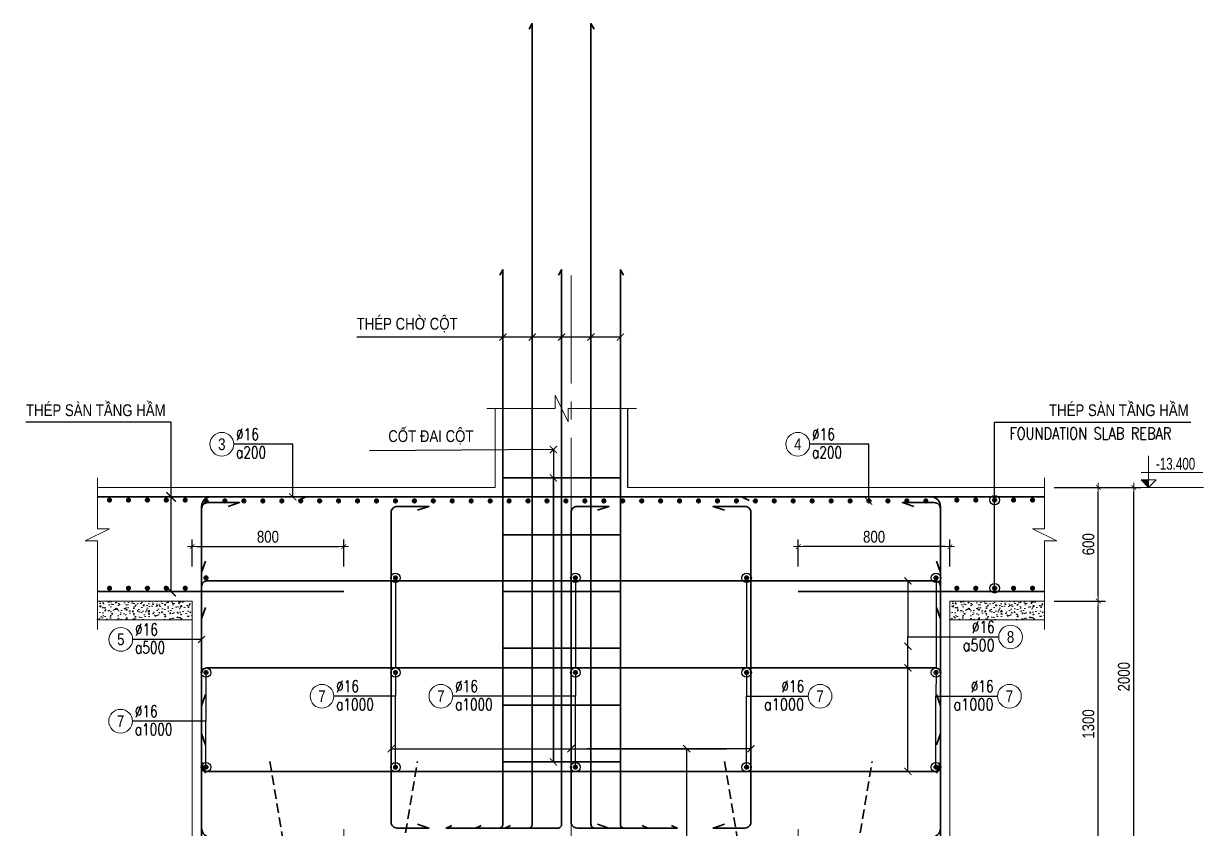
# Model space of a CAD drawing. Header units: millimetres. Extents: x -134772 to 596971, y -129535 to 35703.
# Drawn here: x 29384 to 35612, y 3309 to 7560 of the extents above; entities that cross this region are included whole.
import ezdxf
from ezdxf.enums import TextEntityAlignment as Align

# ---------------------------------------------------------------- set-up
doc = ezdxf.new("R2010")
doc.units = ezdxf.units.MM
doc.header["$MEASUREMENT"] = 0
doc.linetypes.add('CENTER2', pattern=[28.575, 19.05, -3.175, 3.175, -3.175])
doc.linetypes.add('HIDDEN', pattern=[0.375, 0.25, -0.125])
doc.layers.get('Defpoints').update_dxf_attribs({"color": 252})
for name, color, linetype, lineweight in [('KC-COT', 3, 'Continuous', 25), ('KC-TRUC', 5, 'CENTER2', 18), ('NDC_S_AXIS', 5, 'CENTER2', 15), ('NDC_S_BREAK-LINE', 1, 'Continuous', 15), ('NDC_S_CONTINUOUS', 3, 'Continuous', 20), ('NDC_S_DIM', 1, 'Continuous', 9), ('NDC_S_ENG TEXT', 2, 'Continuous', 9), ('NDC_S_ENG TITLE', 3, 'Continuous', 20), ('NDC_S_HATCH MATERIAL', 8, 'Continuous', 13), ('NDC_S_LEADER', 1, 'Continuous', 9), ('NDC_S_REBAR', 4, 'Continuous', 35), ('NDC_S_THIN LINE', 1, 'Continuous', 5), ('NDC_S_VN TEXT', 7, 'Continuous', 9)]:
    doc.layers.add(name, color=color, linetype=linetype, lineweight=lineweight)
doc.styles.add('ARIAL', font='arial.ttf', dxfattribs={"width": 0.8})
doc.styles.add('NDC_ARIAL', font='arial.ttf', dxfattribs={"width": 0.8})
doc.styles.add('NDC_ROMANS', font='romans.shx', dxfattribs={"width": 0.8})
doc.dimstyles.new('NDC_1-25', dxfattribs={"dimscale": 25, "dimtxt": 2.5, "dimasz": 1, "dimexe": 1.5, "dimexo": 0, "dimgap": 0.8, "dimtad": 1, "dimdec": 0, "dimdsep": 46, "dimtxsty": 'NDC_ARIAL', "dimblk": 'DIMMARK', "dimcen": 49999.938995, "dimdle": 1.5, "dimclrd": 1, "dimclre": 1, "dimclrt": 3, "dimadec": 0, "dimazin": 0, "dimtfac": 1, "dimtdec": 0, "dimtix": 1, "dimtmove": 2, "dimatfit": 3, "dimfxl": 1, "dimarcsym": 0})
doc.dimstyles.new('NDC_dim_25', dxfattribs={"dimscale": 25, "dimtxt": 2.5, "dimasz": 1.5, "dimexe": 1.5, "dimexo": 0, "dimgap": 1, "dimtad": 1, "dimdec": 0, "dimzin": 0, "dimdsep": 46, "dimtxsty": 'ARIAL', "dimblk": 'DIMMARK', "dimcen": 0.09, "dimdle": 1.2, "dimclrd": 1, "dimclre": 1, "dimclrt": 3, "dimadec": 0, "dimazin": 0, "dimtfac": 1, "dimtdec": 0, "dimtix": 1, "dimtofl": 0, "dimtmove": 0, "dimatfit": 3, "dimfxl": 3.75, "dimfxlon": 1, "dimtolj": 1, "dimtzin": 0, "dimarcsym": 0})
doc.dimstyles.new('NDC_dim_50', dxfattribs={"dimscale": 50, "dimtxt": 2.5, "dimasz": 1.5, "dimexe": 1.5, "dimexo": 0, "dimgap": 1, "dimtad": 1, "dimdec": 0, "dimzin": 0, "dimdsep": 46, "dimtxsty": 'ARIAL', "dimblk": 'DIMMARK', "dimcen": 0.09, "dimdle": 1.2, "dimclrd": 1, "dimclre": 1, "dimclrt": 3, "dimadec": 0, "dimazin": 0, "dimtfac": 1, "dimtdec": 0, "dimtix": 1, "dimtofl": 0, "dimtmove": 0, "dimatfit": 3, "dimfxl": 6, "dimtolj": 1, "dimtzin": 0, "dimarcsym": 0})

# ---------------------------------------------------------------- blocks, each defined once
blk = doc.blocks.new('DIMMARK')
at = {"layer": 'NDC_S_DIM', "color": 1}
blk.add_line((-1.5, 0), (1, 0), dxfattribs=at)
at = {"layer": 'NDC_S_DIM', "color": 2, "const_width": 0.15}
blk.add_lwpolyline([(-0.5, -0.5), (0.5, 0.5)], dxfattribs=at)
blk = doc.blocks.new('*D522')
at = {"layer": 'Defpoints', "color": 0, "transparency": 16777216}
for p in [(33474.1, 4797.2), (33474.1, 4691.8), (34274.1, 4691.8)]:
    blk.add_point(p, dxfattribs=at)
at = {"layer": 'NDC_S_DIM', "color": 1, "lineweight": -2, "transparency": 16777216}
for p, q in [((33474.1, 4691.8), (33474.1, 4834.7)), ((34249.1, 4797.2), (33499.1, 4797.2)), ((34274.1, 4691.8), (34274.1, 4834.7))]:
    blk.add_line(p, q, dxfattribs=at)
at = {"layer": 'NDC_S_DIM', "color": 1, "lineweight": -2, "transparency": 16777216, "xscale": 25, "yscale": 25, "zscale": 25, "rotation": 180}
blk.add_blockref('DIMMARK', (33474.1, 4797.2), dxfattribs=at)
at = {"layer": 'NDC_S_DIM', "color": 1, "lineweight": -2, "transparency": 16777216, "xscale": 25, "yscale": 25, "zscale": 25}
blk.add_blockref('DIMMARK', (34274.1, 4797.2), dxfattribs=at)
at = {"layer": 'NDC_S_DIM', "color": 3, "transparency": 16777216, "insert": (33874.1, 4849.1), "char_height": 62.5, "attachment_point": 5, "style": 'NDC_ARIAL'}
blk.add_mtext('800', dxfattribs=at)
blk = doc.blocks.new('*D523')
at = {"layer": 'Defpoints', "color": 0, "transparency": 16777216}
for p in [(31074.1, 4797.2), (30274.1, 4691.8), (31074.1, 4691.8)]:
    blk.add_point(p, dxfattribs=at)
at = {"layer": 'NDC_S_DIM', "color": 1, "lineweight": -2, "transparency": 16777216}
for p, q in [((30274.1, 4691.8), (30274.1, 4834.7)), ((30299.1, 4797.2), (31049.1, 4797.2)), ((31074.1, 4691.8), (31074.1, 4834.7))]:
    blk.add_line(p, q, dxfattribs=at)
at = {"layer": 'NDC_S_DIM', "color": 1, "lineweight": -2, "transparency": 16777216, "xscale": 25, "yscale": 25, "zscale": 25, "rotation": 180}
blk.add_blockref('DIMMARK', (30274.1, 4797.2), dxfattribs=at)
at = {"layer": 'NDC_S_DIM', "color": 1, "lineweight": -2, "transparency": 16777216, "xscale": 25, "yscale": 25, "zscale": 25}
blk.add_blockref('DIMMARK', (31074.1, 4797.2), dxfattribs=at)
at = {"layer": 'NDC_S_DIM', "color": 3, "transparency": 16777216, "insert": (30674.1, 4849.1), "char_height": 62.5, "attachment_point": 5, "style": 'NDC_ARIAL'}
blk.add_mtext('800', dxfattribs=at)
blk = doc.blocks.new('*U502')
at = {"layer": 'NDC_S_REBAR', "ltscale": 1500}
blk.add_line((-310, 0), (310, 0), dxfattribs=at)
blk = doc.blocks.new('*U503')
at = {"layer": 'NDC_S_ENG TEXT', "color": 0, "linetype": 'ByBlock', "lineweight": -2, "transparency": 16777216}
for p in [(0, 1500), (0, 1200), (0, 900), (0, 600), (0, 300), (0, 0)]:
    blk.add_blockref('*U502', p, dxfattribs=at)
blk = doc.blocks.new('*D524')
at = {"layer": 'Defpoints', "color": 0, "transparency": 16777216}
for p in [(34825.3, 4510.1), (35057.5, 4510.1), (34825.3, 3210.5)]:
    blk.add_point(p, dxfattribs=at)
at = {"layer": 'NDC_S_DIM', "color": 1, "lineweight": -2, "transparency": 16777216}
for p, q in [((34825.3, 4510.1), (35095, 4510.1)), ((35057.5, 3235.5), (35057.5, 4485.1)), ((34825.3, 3210.5), (35095, 3210.5))]:
    blk.add_line(p, q, dxfattribs=at)
at = {"layer": 'NDC_S_DIM', "color": 1, "lineweight": -2, "transparency": 16777216, "xscale": 25, "yscale": 25, "zscale": 25}
for p, rotation in [((35057.5, 4510.1), 90), ((35057.5, 3210.5), 270)]:
    blk.add_blockref('DIMMARK', p, dxfattribs=dict(at, rotation=rotation))
at = {"layer": 'NDC_S_DIM', "color": 3, "transparency": 16777216, "insert": (35005.5, 3860.3), "char_height": 62.5, "attachment_point": 5, "rotation": 90, "style": 'NDC_ARIAL'}
blk.add_mtext('1300', dxfattribs=at)
blk = doc.blocks.new('*D526')
at = {"layer": 'Defpoints', "color": 0, "transparency": 16777216}
for p in [(34825.3, 5110.1), (35245, 5110.1), (34825.3, 3110.2)]:
    blk.add_point(p, dxfattribs=at)
at = {"layer": 'NDC_S_DIM', "color": 1, "lineweight": -2, "transparency": 16777216}
for p, q in [((34825.3, 5110.1), (35282.5, 5110.1)), ((35245, 3135.2), (35245, 5085.1)), ((34825.3, 3110.2), (35282.5, 3110.2))]:
    blk.add_line(p, q, dxfattribs=at)
at = {"layer": 'NDC_S_DIM', "color": 1, "lineweight": -2, "transparency": 16777216, "xscale": 25, "yscale": 25, "zscale": 25}
for p, rotation in [((35245, 5110.1), 90), ((35245, 3110.2), 270)]:
    blk.add_blockref('DIMMARK', p, dxfattribs=dict(at, rotation=rotation))
at = {"layer": 'NDC_S_DIM', "color": 3, "transparency": 16777216, "insert": (35193, 4110.2), "char_height": 62.5, "attachment_point": 5, "rotation": 90, "style": 'NDC_ARIAL'}
blk.add_mtext('2000', dxfattribs=at)
blk = doc.blocks.new('*U458')
at = {"layer": 'KC-TRUC', "ltscale": 30}
blk.add_line((0, 193.8), (0, -1004.2), dxfattribs=at)
at = {"layer": 'NDC_S_HATCH MATERIAL', "color": 2, "linetype": 'HIDDEN', "ltscale": 500}
blk.add_lwpolyline([(400, -854.8), (400, 99.3), (-400, 99.3), (-400, -854.8)], dxfattribs=at)
for centre, major_axis, start_param, end_param in [((173.3, -1142.7), (-259.2, 259.2), -1.452433, -0.227584), ((-231.6, -492.3), (-282.6, 282.6), 1.921341, 2.912184), ((215, -379), (360.9, 360.9), 3.446929, 4.297833)]:
    blk.add_ellipse(centre, major_axis=major_axis, ratio=1, start_param=start_param, end_param=end_param, dxfattribs=at)
at = {"layer": 'NDC_S_REBAR', "linetype": 'HIDDEN', "ltscale": 200}
for p, q in [((-389.4, 550.9), (-314.3, 100)), ((314.3, 100), (389.4, 550.9))]:
    blk.add_line(p, q, dxfattribs=at)
blk = doc.blocks.new('kata_block_THEP')
at = {"layer": 'NDC_S_REBAR', "color": 0}
for p, q in [((-0.5, 0), (0.5, 0)), ((-0.35, 0.35), (0.35, -0.35)), ((0.35, 0.35), (-0.35, -0.35)), ((0, 0.5), (0, -0.5))]:
    blk.add_line(p, q, dxfattribs=at)
at = {"layer": 'NDC_S_REBAR', "color": 0, "const_width": 0.0833}
blk.add_lwpolyline([(-0.5, 0, 1), (0.5, 0, 1), (-0.5, 0, 1)], format="xyb", dxfattribs=at)
blk = doc.blocks.new('*U506')
at = {"layer": 'NDC_S_REBAR', "xscale": 25, "yscale": 25, "zscale": 25}
blk.add_blockref('kata_block_THEP', (0, 0), dxfattribs=at)
blk = doc.blocks.new('*U507')
at = {"layer": 'NDC_S_CONTINUOUS', "color": 0, "linetype": 'ByBlock', "lineweight": -2, "transparency": 16777216}
for p in [(0, 0), (100, 0), (200, 0), (300, 0), (400, 0), (500, 0), (600, 0), (700, 0), (800, 0), (900, 0), (1000, 0), (1100, 0), (1200, 0), (1300, 0), (1400, 0), (1500, 0), (1600, 0), (1700, 0), (1800, 0), (1900, 0), (2000, 0), (2100, 0), (2200, 0), (2300, 0), (2400, 0), (2500, 0), (2600, 0), (2700, 0), (2800, 0), (2900, 0), (3000, 0), (3100, 0), (3200, 0), (3300, 0), (3400, 0), (3500, 0), (3600, 0), (3700, 0), (3800, 0)]:
    blk.add_blockref('*U506', p, dxfattribs=at)
blk = doc.blocks.new('*U508')
at = {"layer": 'NDC_S_REBAR', "xscale": 25, "yscale": 25, "zscale": 25}
blk.add_blockref('kata_block_THEP', (0, 0), dxfattribs=at)
blk = doc.blocks.new('*U509')
at = {"layer": 'NDC_S_CONTINUOUS', "color": 0, "linetype": 'ByBlock', "lineweight": -2, "transparency": 16777216}
for p in [(0, 0), (100, 0), (200, 0), (300, 0), (400, 0)]:
    blk.add_blockref('*U508', p, dxfattribs=at)
blk = doc.blocks.new('*U510')
at = {"layer": 'NDC_S_REBAR', "xscale": 25, "yscale": 25, "zscale": 25}
blk.add_blockref('kata_block_THEP', (0, 0), dxfattribs=at)
blk = doc.blocks.new('*U511')
at = {"layer": 'NDC_S_CONTINUOUS', "color": 0, "linetype": 'ByBlock', "lineweight": -2, "transparency": 16777216}
for p in [(0, 0), (100, 0), (200, 0), (300, 0), (400, 0)]:
    blk.add_blockref('*U510', p, dxfattribs=at)
blk = doc.blocks.new('*U512')
at = {"layer": 'NDC_S_REBAR', "xscale": 25, "yscale": 25, "zscale": 25}
blk.add_blockref('kata_block_THEP', (0, 0), dxfattribs=at)
blk = doc.blocks.new('*U513')
at = {"layer": 'NDC_S_CONTINUOUS', "color": 0, "linetype": 'ByBlock', "lineweight": -2, "transparency": 16777216}
for p in [(0, 0), (100, 0), (200, 0), (300, 0), (400, 0)]:
    blk.add_blockref('*U512', p, dxfattribs=at)
blk = doc.blocks.new('*U514')
at = {"layer": 'NDC_S_REBAR', "xscale": 25, "yscale": 25, "zscale": 25}
blk.add_blockref('kata_block_THEP', (0, 0), dxfattribs=at)
blk = doc.blocks.new('*U515')
at = {"layer": 'NDC_S_CONTINUOUS', "color": 0, "linetype": 'ByBlock', "lineweight": -2, "transparency": 16777216}
for p in [(0, 0), (500, 0), (1000, 0)]:
    blk.add_blockref('*U514', p, dxfattribs=at)
blk = doc.blocks.new('*U516')
at = {"layer": 'NDC_S_REBAR', "xscale": 25, "yscale": 25, "zscale": 25}
blk.add_blockref('kata_block_THEP', (0, 0), dxfattribs=at)
blk = doc.blocks.new('*U517')
at = {"layer": 'NDC_S_CONTINUOUS', "color": 0, "linetype": 'ByBlock', "lineweight": -2, "transparency": 16777216}
for p in [(0, 0), (500, 0), (1000, 0)]:
    blk.add_blockref('*U516', p, dxfattribs=at)
blk = doc.blocks.new('*U518')
at = {"layer": 'NDC_S_REBAR', "xscale": 25, "yscale": 25, "zscale": 25}
blk.add_blockref('kata_block_THEP', (0, 0), dxfattribs=at)
blk = doc.blocks.new('*U519')
at = {"layer": 'NDC_S_CONTINUOUS', "color": 0, "linetype": 'ByBlock', "lineweight": -2, "transparency": 16777216}
for p in [(0, 0), (500, 0), (1000, 0)]:
    blk.add_blockref('*U518', p, dxfattribs=at)
blk = doc.blocks.new('*D535')
at = {"layer": 'Defpoints', "color": 0, "transparency": 16777216}
for p in [(34825.3, 5110.1), (35057.5, 5110.1), (34825.3, 4510.1)]:
    blk.add_point(p, dxfattribs=at)
at = {"layer": 'NDC_S_DIM', "color": 1, "lineweight": -2, "transparency": 16777216}
for p, q in [((34825.3, 5110.1), (35095, 5110.1)), ((35057.5, 4535.1), (35057.5, 5085.1)), ((34825.3, 4510.1), (35095, 4510.1))]:
    blk.add_line(p, q, dxfattribs=at)
at = {"layer": 'NDC_S_DIM', "color": 1, "lineweight": -2, "transparency": 16777216, "xscale": 25, "yscale": 25, "zscale": 25}
for p, rotation in [((35057.5, 5110.1), 90), ((35057.5, 4510.1), 270)]:
    blk.add_blockref('DIMMARK', p, dxfattribs=dict(at, rotation=rotation))
at = {"layer": 'NDC_S_DIM', "color": 3, "transparency": 16777216, "insert": (35005.5, 4810.1), "char_height": 62.5, "attachment_point": 5, "rotation": 90, "style": 'NDC_ARIAL'}
blk.add_mtext('600', dxfattribs=at)
blk = doc.blocks.new('*U520')
at = {"layer": 'NDC_S_REBAR', "xscale": 25, "yscale": 25, "zscale": 25}
blk.add_blockref('kata_block_THEP', (0, 0), dxfattribs=at)
blk = doc.blocks.new('*U521')
at = {"layer": 'NDC_S_CONTINUOUS', "color": 0, "linetype": 'ByBlock', "lineweight": -2, "transparency": 16777216}
for p in [(0, 0), (500, 0), (1000, 0)]:
    blk.add_blockref('*U520', p, dxfattribs=at)
blk = doc.blocks.new('*U11')
blk.add_circle((-2.5, 0), 2.5)
at = {"layer": 'NDC_S_VN TEXT', "color": 3, "style": 'NDC_ROMANS', "width": 0.75}
for tag, p in [('DK1', (0.5, 0.85)), ('KC1', (0.5, -2.97))]:
    blk.add_attdef(tag, p, '', height=2.5, dxfattribs=at)
at = {"layer": 'NDC_S_VN TEXT', "color": 7, "style": 'ARIAL', "width": 0.8}
blk.add_attdef('SH2', text='', height=2.5, dxfattribs=at).set_placement((-2.5, 0), align=Align.MIDDLE)
blk = doc.blocks.new('*U499')
at = {"layer": 'NDC_S_REBAR', "xscale": 25, "yscale": 25, "zscale": 25}
blk.add_blockref('kata_block_THEP', (0, 0), dxfattribs=at)
blk = doc.blocks.new('*U500')
at = {"layer": 'NDC_S_CONTINUOUS', "color": 0, "linetype": 'ByBlock', "lineweight": -2, "transparency": 16777216}
for p in [(0, 0), (500, 0), (1000, 0)]:
    blk.add_blockref('*U499', p, dxfattribs=at)
blk = doc.blocks.new('CD')
blk.add_hatch(color=2).paths.add_polyline_path([(0, 160), (-161, 160), (0, 0)])
at = {"ltscale": 50}
h = blk.add_hatch(dxfattribs=at)
h.set_pattern_fill('ANSI31', color=8, scale=140.625054, style=0)
h.set_pattern_definition([(45, (6e-10, 0), (-315.7, 315.7), [])])
h.paths.add_polyline_path([(0, 160), (0, 0), (161, 160)])
at = {"color": 8, "ltscale": 50}
for p, q in [((-159, 314), (1147, 314)), ((1156, 0), (-164, 0))]:
    blk.add_line(p, q, dxfattribs=at)
for points in [[(0, 669), (0, 0)], [(0, 0), (-161, 160), (0, 160)], [(0, 0), (161, 160), (0, 160)]]:
    blk.add_lwpolyline(points, dxfattribs=at)
at = {"color": 3, "style": 'NDC_ARIAL', "width": 0.7}
blk.add_attdef('COT', (154, 375), '', height=250, dxfattribs=at)
blk = doc.blocks.new('*U501')
at = {"layer": 'NDC_S_REBAR', "xscale": 25, "yscale": 25, "zscale": 25}
blk.add_blockref('kata_block_THEP', (0, 0), dxfattribs=at)
blk = doc.blocks.new('*U12')
blk.add_circle((2.5, 0), 2.5)
at = {"layer": 'NDC_S_VN TEXT', "color": 3, "style": 'NDC_ROMANS'}
for tag, width, p in [('DK2', 0.75, (-0.85, 0.85)), ('KC2', 0.8, (-0.85, -2.97))]:
    blk.add_attdef(tag, text='', height=2.5, dxfattribs=dict(at, width=width)).set_placement(p, align=Align.RIGHT)
at = {"layer": 'NDC_S_VN TEXT', "color": 7, "style": 'ARIAL', "width": 0.8}
blk.add_attdef('SH3', text='', height=2.5, dxfattribs=at).set_placement((2.5, 0), align=Align.MIDDLE)

msp = doc.modelspace()

# ---------------------------------------------------------------- hatches: boundary and pattern name
at = {"layer": 'NDC_S_HATCH MATERIAL'}
h = msp.add_hatch(dxfattribs=at)
h.set_pattern_fill('AR-CONC', color=256, scale=8)
h.set_pattern_definition([(50, (19474.08, 31130.295), (57.380815, -5.02017), [6, -66]), (355, (19474.08, 31130.295), (-11.10011, 60.17537), [4.8, -52.8]), (100.45144, (19478.86, 31129.877), (46.28071, 55.1552), [5.09922, -56.09137]), (46.1842, (19474.08, 31146.295), (85.3793, -13.24154), [9, -99]), (96.63564, (19481.19, 31145.19), (74.77296, 77.9295), [7.64883, -84.1371]), (351.18416, (19474.08, 31146.295), (74.77296, 77.9295), [7.2, -79.2]), (21, (19482.08, 31142.295), (47.752564, -32.20951), [6, -66]), (326, (19482.08, 31142.295), (19.46523, 58.012), [4.8, -52.8]), (71.45144, (19486.06, 31139.61), (67.21779, 25.80249), [5.09922, -56.09137]), (37.5, (19474.078, 31130.295), (0.972788, 26.631508), [0, -52.16, 0, -53.6, 0, -53]), (7.5, (19474.078, 31130.295), (21.045563, 31.552937), [0, -30.56, 0, -50.96, 0, -20.2]), (327.5, (19456.238, 31130.295), (42.705795, -1.80439), [0, -20, 0, -62.4, 0, -82.8]), (317.5, (19448.238, 31130.295), (46.654894, 8.0084), [0, -26, 0, -41.44, 0, -58.8])])
h.paths.add_polyline_path([(29774.1, 4510.1), (30274.1, 4510.1), (30274.1, 4410.1), (29774.1, 4410.1)])
h = msp.add_hatch(dxfattribs=at)
h.set_pattern_fill('AR-CONC', color=256, scale=8)
h.set_pattern_definition([(50, (23974.08, 31130.295), (57.380815, -5.02017), [6, -66]), (355, (23974.08, 31130.295), (-11.10011, 60.17537), [4.8, -52.8]), (100.45144, (23978.86, 31129.877), (46.28071, 55.1552), [5.09922, -56.09137]), (46.1842, (23974.08, 31146.295), (85.3793, -13.24154), [9, -99]), (96.63564, (23981.19, 31145.19), (74.77296, 77.9295), [7.64883, -84.1371]), (351.18416, (23974.08, 31146.295), (74.77296, 77.9295), [7.2, -79.2]), (21, (23982.08, 31142.295), (47.752564, -32.20951), [6, -66]), (326, (23982.08, 31142.295), (19.46523, 58.012), [4.8, -52.8]), (71.45144, (23986.06, 31139.61), (67.21779, 25.80249), [5.09922, -56.09137]), (37.5, (23974.078, 31130.295), (0.972788, 26.631508), [0, -52.16, 0, -53.6, 0, -53]), (7.5, (23974.078, 31130.295), (21.045563, 31.552937), [0, -30.56, 0, -50.96, 0, -20.2]), (327.5, (23956.238, 31130.295), (42.705795, -1.80439), [0, -20, 0, -62.4, 0, -82.8]), (317.5, (23948.238, 31130.295), (46.654894, 8.0084), [0, -26, 0, -41.44, 0, -58.8])])
h.paths.add_polyline_path([(34274.1, 4510.1), (34774.1, 4510.1), (34774.1, 4410.1), (34274.1, 4410.1)])

# ---------------------------------------------------------------- linework, layer by layer
at = {"layer": 'KC-COT', "ltscale": 4}
msp.add_line((32574.6, 5110.1), (32574.6, 5527), dxfattribs=at)
at = {"layer": 'NDC_S_AXIS', "ltscale": 30}
msp.add_lwpolyline([(32274.1, 6230.1), (32274.1, 1668.1)], dxfattribs=at)
at = {"layer": 'NDC_S_BREAK-LINE'}
for points in [[(31829.6, 5527), (32189.6, 5527), (32189.6, 5597), (32259.6, 5457), (32259.6, 5527), (32619.6, 5527)], [(29774.1, 4360.1), (29774.1, 4828.1), (29710.1, 4828.1), (29838.1, 4892.1), (29774.1, 4892.1), (29774.1, 5160.1)], [(34774.1, 4360.1), (34774.1, 4828.1), (34838.1, 4828.1), (34710.1, 4892.1), (34774.1, 4892.1), (34774.1, 5160.1)]]:
    msp.add_lwpolyline(points, dxfattribs=at)
at = {"layer": 'NDC_S_CONTINUOUS', "ltscale": 4}
for p, q in [((34774.1, 5110.1), (32574.6, 5110.1)), ((29774.1, 4510.1), (30274.1, 4510.1)), ((30274.1, 4510.1), (30274.1, 3110.1)), ((34274.1, 4510.1), (34774.1, 4510.1)), ((34274.1, 3110.1), (34274.1, 4510.1))]:
    msp.add_line(p, q, dxfattribs=at)
at = {"layer": 'NDC_S_HATCH MATERIAL'}
for points in [[(29774.1, 4510.1), (30274.1, 4510.1), (30274.1, 4410.1), (29774.1, 4410.1)], [(34274.1, 4510.1), (34774.1, 4510.1), (34774.1, 4410.1), (34274.1, 4410.1)]]:
    msp.add_lwpolyline(points, close=True, dxfattribs=at)
at = {"layer": 'NDC_S_REBAR', "ltscale": 0.005}
for p, q in [((29774.1, 4560.1), (31074.1, 4560.1)), ((34774.1, 4560.1), (33474.1, 4560.1))]:
    msp.add_line(p, q, dxfattribs=at)
at = {"layer": 'NDC_S_REBAR', "color": 8, "ltscale": 0.005}
for points in [[(32396.3, 7530.4), (32379.6, 7560.1), (32379.6, 3330.5, 0.414214), (32399.6, 3310.5), (32679.6, 3310.5), (32649.6, 3324.2)], [(32207.8, 6230.4), (32224.6, 6260.1), (32224.6, 3330.5, -0.414214), (32204.6, 3310.5), (31924.6, 3310.5), (31954.6, 3324.2)], [(32551.3, 6230.4), (32534.6, 6260.1), (32534.6, 3330.5, 0.414214), (32554.6, 3310.5), (32834.6, 3310.5), (32804.6, 3324.2)]]:
    msp.add_lwpolyline(points, format="xyb", dxfattribs=at)
at = {"layer": 'NDC_S_REBAR', "ltscale": 0.005}
for points in [[(29774.1, 5060.1), (30874.1, 5060.1), (30834.4, 5040.6)], [(34774.1, 5060.1), (33174.1, 5060.1), (33213.7, 5040.6)]]:
    msp.add_lwpolyline(points, dxfattribs=at)
for points in [[(30344.2, 4720.1), (30324.2, 4660.1), (30324.2, 5010.1, -0.414214), (30374.2, 5060.1), (34174.1, 5060.1, -0.414214), (34224.1, 5010.1), (34224.1, 4660.1), (34204.1, 4720.1)], [(30464.2, 3250.5), (30524.2, 3230.5), (30356.2, 3230.5, -0.414214), (30324.2, 3262.5), (30324.2, 4998.1, -0.414214), (30356.2, 5030.1), (30524.2, 5030.1), (30464.2, 5010.1)], [(31464.2, 3330.5), (31524.2, 3310.5), (31356.2, 3310.5, -0.414214), (31324.2, 3342.5), (31324.2, 4978.1, -0.414214), (31356.2, 5010.1), (31524.2, 5010.1), (31464.2, 4990.1)], [(32414.1, 3330.5), (32474.1, 3310.5), (32306.1, 3310.5, -0.414214), (32274.1, 3342.5), (32274.1, 4978.1, -0.414214), (32306.1, 5010.1), (32474.1, 5010.1), (32414.1, 4990.1)], [(33084, 3330.5), (33024, 3310.5), (33192, 3310.5, 0.414214), (33224, 3342.5), (33224, 4978.1, 0.414214), (33192, 5010.1), (33024, 5010.1), (33084, 4990.1)], [(34084, 3250.5), (34024, 3230.5), (34192, 3230.5, 0.414214), (34224, 3262.5), (34224, 4998.1, 0.414214), (34192, 5030.1), (34024, 5030.1), (34084, 5010.1)], [(30344.2, 3600.5), (30324.2, 3660.5), (30324.2, 3310.5, 0.414214), (30374.2, 3260.5), (34174.1, 3260.5, 0.414214), (34224.1, 3310.5), (34224.1, 3660.5), (34204.1, 3600.5)]]:
    msp.add_lwpolyline(points, format="xyb", dxfattribs=at)
at = {"layer": 'NDC_S_REBAR'}
for points in [[(30344.2, 4476), (30324.2, 4416), (30324.2, 4588, -0.414214), (30352.2, 4616), (34196.2, 4616, -0.414214), (34224.2, 4588), (34224.2, 4416), (34204.2, 4476)], [(30344.2, 3750.1), (30324.2, 3810.1), (30324.2, 3638.1, 0.414214), (30352.2, 3610.1), (34196.2, 3610.1, 0.414214), (34224.2, 3638.1), (34224.2, 3810.1), (34204.2, 3750.1)]]:
    msp.add_lwpolyline(points, format="xyb", dxfattribs=at)
at = {"layer": 'NDC_S_REBAR', "elevation": 0}
msp.add_lwpolyline([(30344.2, 4016.4), (30324.2, 3956.4), (30324.2, 4128.4, -0.414214), (30352.2, 4156.4), (34196.2, 4156.4, -0.414214), (34224.2, 4128.4), (34224.2, 3956.4), (34204.2, 4016.4)], format="xyb", dxfattribs=at)

# ---------------------------------------------------------------- block references
for p in [(31074.1, 3111.4), (33474.1, 3111.4)]:
    msp.add_blockref('*U458', p)
at = {"layer": 'NDC_S_CONTINUOUS'}
msp.add_blockref('*U509', (29837.7, 5043.2), dxfattribs=at)
at = {"layer": 'NDC_S_CONTINUOUS', "xscale": -1}
for name, p, rotation in [('*U507', (30347.2, 5038.5, 0), 180), ('*U515', (30347.2, 3632.2, 0), 270), ('*U517', (31347.2, 3632.2, 0), 270), ('*U500', (32297.1, 3632.2, 0), 270)]:
    msp.add_blockref(name, p, dxfattribs=dict(at, rotation=rotation))
msp.add_blockref('*U513', (34710.5, 5043.2), dxfattribs=at)
at = {"layer": 'NDC_S_CONTINUOUS'}
for name, p, rotation in [('*U521', (33201.2, 3632.2, 0), 90.00000000000001), ('*U519', (34201, 3632.2, 0), 90.00000000000001), ('*U511', (34710.5, 4577.3), 180)]:
    msp.add_blockref(name, p, dxfattribs=dict(at, rotation=rotation))
at = {"layer": 'NDC_S_CONTINUOUS', "color": 0, "linetype": 'ByBlock', "lineweight": -2, "extrusion": (0, 0, -1), "zscale": -1, "rotation": 180}
for p in [(-29837.7, 4577.3), (-29937.7, 4577.3), (-30037.7, 4577.3), (-30137.7, 4577.3), (-30237.7, 4577.3)]:
    msp.add_blockref('*U501', p, dxfattribs=at)
at = {"layer": 'NDC_S_DIM', "ltscale": 0.005, "xscale": 25, "yscale": 25, "zscale": 25}
for name, p, values in [('*U11', (30493.3, 5338.1), {'SH2': '3', 'DK1': '%%c16', 'KC1': 'a200'}), ('*U11', (33533.9, 5338.1), {'SH2': '4', 'DK1': '%%c16', 'KC1': 'a200'}), ('*U11', (29960.1, 4307.2), {'SH2': '5', 'DK1': '%%c16', 'KC1': 'a500'}), ('*U11', (31021.8, 4007, 0), {'SH2': '7', 'DK1': '%%c16', 'KC1': 'a1000'}), ('*U11', (31649.6, 4007, 0), {'SH2': '7', 'DK1': '%%c16', 'KC1': 'a1000'}), ('*U12', (33526.4, 4007, 0), {'SH3': '7', 'DK2': '%%c16', 'KC2': 'a1000'}), ('*U12', (34526.2, 4007, 0), {'SH3': '7', 'DK2': '%%c16', 'KC2': 'a1000'}), ('*U11', (29958.8, 3875.2, 0), {'SH2': '7', 'DK1': '%%c16', 'KC1': 'a1000'})]:
    msp.add_blockref(name, p, dxfattribs=at).add_auto_attribs(values)
at = {"layer": 'NDC_S_DIM', "xscale": 0.25, "yscale": 0.25, "zscale": 0.25}
msp.add_blockref('CD', (35323.4, 5110.1), dxfattribs=at).add_auto_attribs({'COT': '-13.400'})
at = {"layer": 'NDC_S_ENG TEXT', "extrusion": (0, 0, -1), "zscale": -1, "rotation": 180}
msp.add_blockref('*U503', (-32224.6, 5160.1), dxfattribs=at)
at = {"layer": 'NDC_S_REBAR', "xscale": 16, "yscale": 16, "zscale": 16}
msp.add_blockref('kata_block_THEP', (30347.2, 4132.2, 0), dxfattribs=at)
at = {"layer": 'NDC_S_THIN LINE', "xscale": 25, "yscale": 25, "zscale": 25}
msp.add_blockref('*U12', (34532, 4320.2, 0), dxfattribs=at).add_auto_attribs({'SH3': '8', 'DK2': '%%c16', 'KC2': 'a500'})

# ---------------------------------------------------------------- texts
at = {"layer": 'NDC_S_VN TEXT', "char_height": 62.5, "style": 'NDC_ARIAL', "bg_fill": 3, "box_fill_scale": 1.2, "bg_fill_color": 256, "bg_fill_transparency": 0}
for insert, attachment_point, rotation in [((29396.8, 5517.4), 4, 360), ((35534.6, 5517.4), 6, 0)]:
    msp.add_mtext('THÉP SÀN TẦNG HẦM', dxfattribs=dict(at, insert=insert, attachment_point=attachment_point, rotation=rotation))

# ---------------------------------------------------------------- dimensions: what is measured, and where the dimension line sits
at = {"layer": 'NDC_S_DIM'}
for base, p1, p2, angle, picture, middle in [((35245, 5110.1), (34825.3, 3110.2), (34825.3, 5110.1), 90, '*D526', (35193, 4110.2)), ((35057.5, 5110.1), (34825.3, 4510.1), (34825.3, 5110.1), 90, '*D535', (35005.5, 4810.1)), ((33474.1, 4797.2), (34274.1, 4691.8), (33474.1, 4691.8), 180, '*D522', (33874.1, 4849.1)), ((35057.5, 4510.1), (34825.3, 3210.5), (34825.3, 4510.1), 90, '*D524', (35005.5, 3860.3))]:
    dim = msp.add_linear_dim(base=base, p1=p1, p2=p2, angle=angle, dimstyle='NDC_1-25', dxfattribs=at)
    dim.commit()
    dim.dimension.update_dxf_attribs({"geometry": picture, "text_midpoint": middle})
dim = msp.add_linear_dim(base=(31074.1, 4797.2), p1=(30274.1, 4691.8), p2=(31074.1, 4691.8), dimstyle='NDC_1-25', dxfattribs=at)
dim.commit()
dim.dimension.update_dxf_attribs({"geometry": '*D523', "text_midpoint": (30674.1, 4849.1)})

# ---------------------------------------------------------------- leaders
at = {"layer": 'NDC_S_CONTINUOUS', "ltscale": 0.005}
msp.add_leader([(30324.2, 4307.2), (29960.1, 4307.2)], dimstyle='NDC_dim_25', override={"dimgap": 1, "dimtad": 0, "dimldrblk": 'ARCHTICK'}, dxfattribs=at)
at = {"layer": 'NDC_S_LEADER', "ltscale": 0.005}
for points in [[(32379.6, 5904.2), (31143.1, 5904.2)], [(32224.6, 5904.2), (31143.1, 5904.2)], [(32069.6, 5904.2), (31143.1, 5904.2)], [(31914.6, 5904.2), (31143.1, 5904.2)], [(32534.6, 5904.2), (31143.1, 5904.2)], [(30805.1, 5060.1), (30805.1, 5338.1), (30493.3, 5338.1)], [(32181.4, 5310.1), (31211.2, 5303.1)], [(32181.4, 5310.1), (32181.4, 5160.1)], [(33845.7, 5037.5), (33845.7, 5338.1), (33533.9, 5338.1)], [(32181.4, 5160.1), (32181.4, 3660.1)], [(32181.4, 3660.1), (32181.4, 5160.1)], [(34052.5, 4616), (34052.5, 4320.2), (34532, 4320.2)], [(34052.5, 3610.1), (34052.5, 4320.2), (34532, 4320.2)], [(34052.5, 4156.4), (34052.5, 4320.2), (34532, 4320.2)], [(34052.5, 4271.1), (34052.5, 4320.2), (34532, 4320.2)], [(31324.2, 3729.8), (32274.1, 3729.8)], [(32274.1, 3729.8), (33095.3, 3729.8)], [(33224, 3729.8), (32358.8, 3729.8)], [(32884.5, 3729.8), (32884.5, 2768.8), (32449.4, 2768.8)]]:
    msp.add_leader(points, dimstyle='NDC_1-25', override={"dimasz": 1.5, "dimldrblk": 'ARCHTICK'}, dxfattribs=at)
at = {"layer": 'NDC_S_LEADER'}
for points in [[(31347.2, 4632.2, 0), (31347.2, 4507, 0), (31347.2, 4156.9, 0)], [(32297.1, 4632.2, 0), (32297.1, 4507, 0), (32297.1, 4156.9, 0)], [(33201.2, 4632.2, 0), (33201.2, 4507, 0), (33201.2, 4156.9, 0)], [(34201, 4632.2, 0), (34201, 4507, 0), (34201, 4156.9, 0)], [(30347.2, 4132.2, 0), (30347.2, 3875.2, 0), (29958.8, 3875.2, 0)], [(31347.2, 4132.2, 0), (31347.2, 4007, 0), (31021.8, 4007, 0)], [(32297.1, 4132.2, 0), (32297.1, 4007, 0), (31649.6, 4007, 0)], [(33201.2, 4132.2, 0), (33201, 4007, 0), (33526.4, 4007, 0)], [(34201, 4132.2, 0), (34200.8, 4007, 0), (34526.2, 4007, 0)], [(31347.2, 3632.2, 0), (31347.2, 4007, 0), (31021.8, 4007, 0)], [(32297.1, 3632.2, 0), (32297.1, 4007, 0), (31649.6, 4007, 0)], [(33201, 3632.2, 0), (33201, 4007, 0), (33526.4, 4007, 0)], [(34200.8, 3632.2, 0), (34200.8, 4007, 0), (34526.2, 4007, 0)], [(30347.2, 3632.2, 0), (30347.2, 3875.2, 0), (29958.8, 3875.2, 0)]]:
    msp.add_leader(points, dimstyle='NDC_1-25', override={"dimasz": 2, "dimldrblk": 'DotBlank'}, dxfattribs=at)

# ---------------------------------------------------------------- next in the draw order: texts
at = {"layer": 'NDC_S_VN TEXT', "char_height": 62.5, "attachment_point": 4, "rotation": 360, "style": 'NDC_ARIAL', "bg_fill": 3, "box_fill_scale": 1.2, "bg_fill_color": 256, "bg_fill_transparency": 0}
for s, insert in [('THÉP CHỜ CỘT', (31142.3, 5967.6)), ('CỐT ĐAI CỘT', (31309.4, 5374))]:
    msp.add_mtext(s, dxfattribs=dict(at, insert=insert))

# ---------------------------------------------------------------- next in the draw order: leaders
at = {"layer": 'NDC_S_LEADER', "ltscale": 0.005}
for points in [[(30163.1, 5060.1), (30163.1, 5454), (29396, 5454)], [(30163.1, 4560.1), (30163.1, 5454), (29396, 5454)]]:
    msp.add_leader(points, dimstyle='NDC_dim_50', override={"dimasz": 1, "dimldrblk": 'ARCHTICK'}, dxfattribs=at)
at = {"layer": 'NDC_S_LEADER'}
for points in [[(34510.5, 5043), (34510.5, 5454), (35546.1, 5454)], [(34510.5, 4577.3), (34510.5, 5454), (35546.1, 5454)]]:
    msp.add_leader(points, dimstyle='NDC_1-25', override={"dimasz": 2, "dimldrblk": 'DotBlank'}, dxfattribs=at)

# ---------------------------------------------------------------- next in the draw order: linework, layer by layer
at = {"layer": 'NDC_S_CONTINUOUS', "ltscale": 4}
msp.add_lwpolyline([(31874.6, 5527), (31874.6, 5110.1), (29774.1, 5110.1)], dxfattribs=at)
at = {"layer": 'NDC_S_REBAR', "color": 8, "ltscale": 0.005}
for points in [[(32052.8, 7530.4), (32069.6, 7560.1), (32069.6, 3330.5, -0.414214), (32049.6, 3310.5), (31769.6, 3310.5), (31799.6, 3324.2)], [(31897.8, 6230.4), (31914.6, 6260.1), (31914.6, 3330.5, -0.414214), (31894.6, 3310.5), (31614.6, 3310.5), (31644.6, 3324.2)]]:
    msp.add_lwpolyline(points, format="xyb", dxfattribs=at)

# ---------------------------------------------------------------- next in the draw order: texts
at = {"layer": 'NDC_S_ENG TITLE', "insert": (34588.6, 5395.3), "char_height": 62.5, "attachment_point": 4, "rotation": 360, "style": 'NDC_ROMANS', "bg_fill": 3, "box_fill_scale": 1.2, "bg_fill_color": 256, "bg_fill_transparency": 0}
msp.add_mtext('FOUNDATION SLAB REBAR', dxfattribs=at)

doc.saveas('drawing.dxf')
